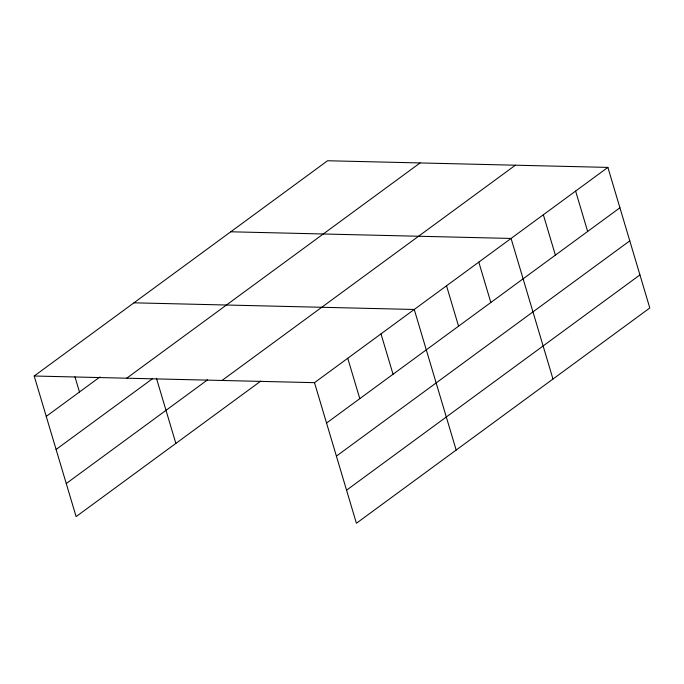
<?xml version="1.0" encoding="UTF-8"?>
<svg xmlns="http://www.w3.org/2000/svg" width="684" height="684" viewBox="0 0 684 684"><rect width="100%" height="100%" fill="white"/><g stroke="black" fill="none" stroke-linecap="round" stroke-linejoin="round"><path stroke-width="1.03" d="M260.792 381.091L76.112 516.6L34.2 376.012L327.585 160.749L607.888 167.4L649.8 307.988L356.415 523.251L314.503 382.664L607.888 167.4M46.238 416.394L99.95 376.978M126.702 378.209L420.087 162.946M56.097 449.456L152.438 378.774M66.254 483.528L207.62 379.808M222.001 380.475L515.385 165.203M326.542 423.045L619.926 207.782M336.4 456.117L629.784 240.845M346.557 490.18L639.942 274.917M230.764 231.791L511.076 238.442L552.98 379.022M133.953 302.824L414.256 309.476L456.168 450.063M34.2 376.012L314.503 382.664M575.62 191.084L587.659 231.457M543.344 214.759L555.382 255.141M478.8 262.117L490.838 302.499M446.524 285.801L458.562 326.174M381.005 333.877L393.043 374.251M347.754 358.271L359.793 398.644M156.448 378.278L175.865 443.412M74.975 376.85L79.489 391.992"/></g></svg>
